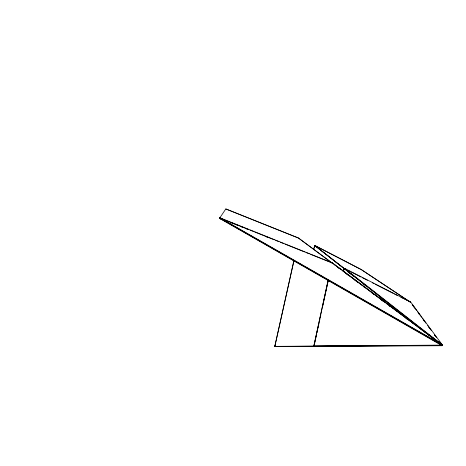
<?xml version="1.0" encoding="UTF-8"?>
<svg xmlns="http://www.w3.org/2000/svg" width="466" height="466" viewBox="0 0 466 466"><rect width="100%" height="100%" fill="white"/><g stroke="black" fill="none" stroke-linecap="round" stroke-linejoin="round"><path stroke-width="0.7" d="M314.416 346.197L313.816 346.017L328.064 280.282M400.877 297.296L410.657 301.985L442.397 344.98L441.925 345.725L314.439 346.384L313.874 346.092L328.192 280.305M314.055 346.092L316.659 334.075M316.967 332.66L317.579 329.835M317.882 328.419L318.954 323.474M319.262 322.058L319.874 319.233M320.183 317.818L320.794 314.993M322.478 307.216L328.297 280.357M324.336 299.236L324.645 297.815M293.912 260.96L274.812 346.395L293.801 260.925M313.874 346.092L314.399 344.741M343.023 271.09L344.071 268.387L344.403 268.567L343.454 271.008M343.238 271.212L344.292 268.509L345.58 269.162M335.334 265.253L332.037 263.104L332.176 262.707L442.211 344.729L441.855 345.522L219.55 218.379L219.801 217.739L332.427 262.894M225.812 208.943L298.991 238.237L225.812 208.943L219.649 218.123L442.397 345.423L274.754 346.471L275.29 345.125M313.35 249.694L315.004 245.541L360.771 269.243L410.523 302.201M313.449 249.753L314.958 245.664M410.686 302.032L344.432 268.27L344.217 268.626L314.94 245.646L435.926 340.384M344.205 268.94L344.432 268.27M360.771 269.243L410.453 302.312M442.263 345.353L442.7 345.335L442.397 345.423M313.816 346.017L441.156 345.125L441.855 345.522M274.695 346.36L442.549 345.323M442.281 345.207L441.25 344.38M332.176 262.707L332.182 262.999L298.852 238.33L332.13 263.127M223.068 219.34L219.702 217.995L442.42 345.248M224.414 219.882L248.663 229.581M250.009 230.122L253.376 231.468M254.727 232.01L274.258 239.821M275.604 240.363L278.971 241.708M280.322 242.25L283.689 243.596M285.035 244.137L304.566 251.949M305.917 252.49L309.284 253.836M310.63 254.378L330.161 262.189M231.084 222.696L234.45 224.041M235.796 224.583L237.811 225.387M240.503 226.464L242.524 227.274M245.209 228.352L247.23 229.155M266.069 236.693L268.084 237.503M219.55 218.379L222.241 219.457M219.585 218.403L222.288 219.48M348.789 270.798L350.077 271.451M351.364 272.109L361.01 277.014M362.298 277.666L367.441 280.287M372.584 282.903L373.872 283.555M375.153 284.213L393.158 293.37M394.446 294.023L397.661 295.66M314.94 245.646L360.061 269.01M441.442 345.347L441.82 345.574M344.461 269.092L344.164 268.911M219.801 217.739L442.211 344.729M336.504 266.127L362.764 285.71M363.929 286.578L388.434 304.857M389.599 305.731L397.772 311.824M398.937 312.692L415.858 325.315M417.023 326.188L436.281 340.547M334.396 264.7L340.931 269.529M343.127 271.212L359.012 283.019M360.002 283.806L368.344 289.98M368.734 290.324L384.677 302.166M386.197 303.354L394.009 309.127M394.341 309.436L410.342 321.313M411.804 322.466L419.674 328.274M419.953 328.542L436.001 340.46M337.856 267.449L339.015 268.317M345.999 273.53L348.323 275.266M354.143 279.612L357.638 282.221M363.451 286.561L364.616 287.429M371.6 292.642L373.924 294.384M380.326 299.16L383.233 301.333M389.052 305.679L390.217 306.546M405.927 318.272L407.086 319.14M431.522 337.39L432.687 338.258M439.991 344.252L441.156 345.125M344.543 268.334L442.397 344.98M315.057 245.716L434.58 339.516M347.677 271.666L351.108 274.363M352.249 275.26L353.391 276.157M363.113 283.8L366.544 286.491M380.268 297.273L381.409 298.176M382.551 299.073L383.699 299.97M395.133 308.958L396.846 310.304M412.859 322.886L414 323.783M441.552 345.428L441.925 345.725M412.235 304.531L416.517 310.35M417.373 311.515L421.654 317.34M422.511 318.499L425.936 323.159M427.648 325.489L431.504 330.726M434.498 334.798L436.642 337.71M439.636 341.788L441.78 344.694M412.165 304.642L414.734 308.137M418.585 313.379L419.441 314.55M423.716 320.375L424.573 321.54M428.848 327.365L429.704 328.53M434.411 334.938L435.698 336.685"/></g></svg>
